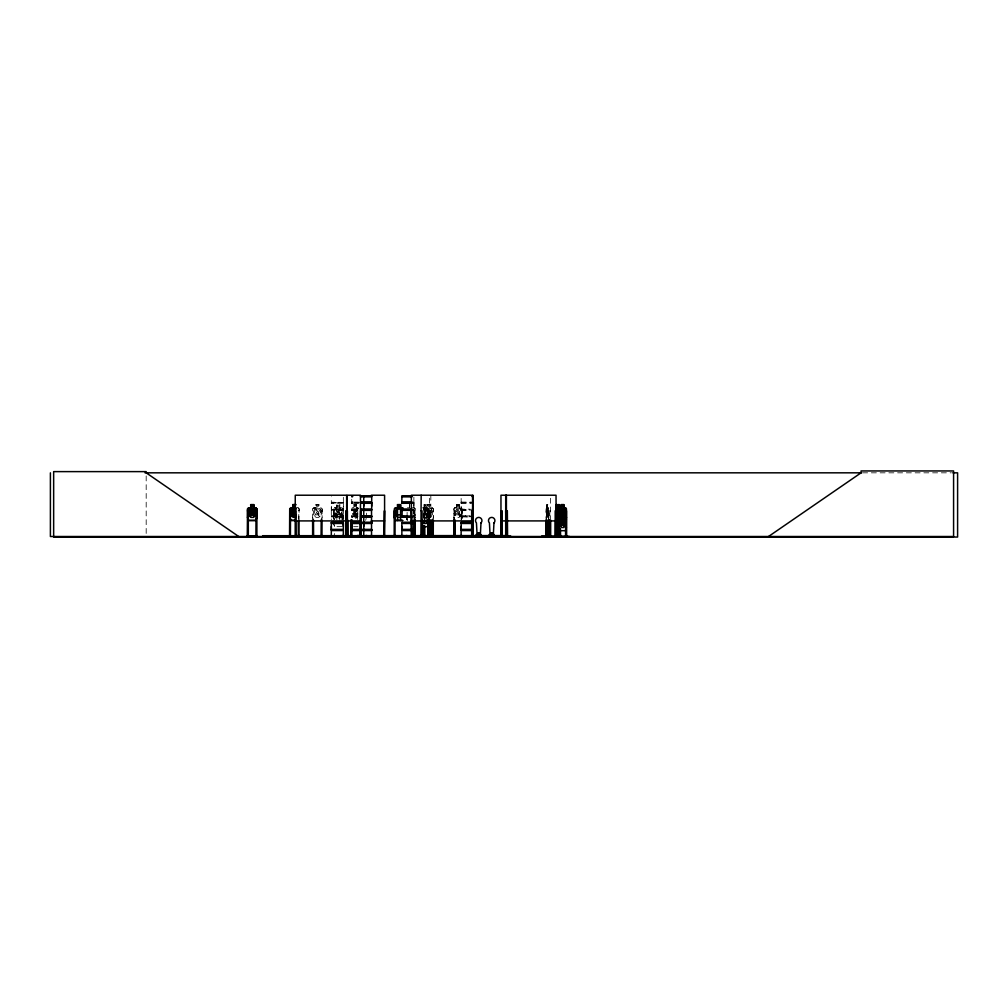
<?xml version="1.0" encoding="UTF-8"?>
<svg xmlns="http://www.w3.org/2000/svg" width="1008" height="1008" viewBox="0 0 1008 1008"><rect width="100%" height="100%" fill="white"/><g stroke="black" fill="none" stroke-linecap="round" stroke-linejoin="round"><path stroke-width="0.75" stroke-dasharray="5 3.75" d="M331.33 506.218L331.33 509.204L331.267 502.916L343.476 502.677L331.241 502.891M343.325 506.218L343.413 502.891M413.872 506.218L414.011 502.614L413.066 502.085M461.147 506.218L461.147 509.204L461.147 496.742M343.375 502.4L331.317 502.186L331.33 496.742M343.325 522.283L343.388 509.519L331.204 509.632L343.337 509.166L343.337 503.269L331.33 503.231M343.337 510.363L331.292 510.111M413.872 522.283L414.023 509.733L413.066 509.166M331.191 509.67L343.4 510.01M548.302 520.418L548.604 517.381M413.885 510.287L413.066 510.363M546.966 507.78L546.046 508.901L546.134 518.377M546.412 507.78L546.399 520.519M365.665 520.393L366.408 517.343M427.846 520.418L428.589 517.369M428.161 519.473L428.665 517.381M461.147 520.418L462.143 517.381M414.527 519.473L415.233 517.381M298.469 519.41L299.187 508.826L298.078 507.704L296.037 507.704M320.998 520.418L322.157 517.381L322.157 508.889L321.048 507.78L318.994 507.78L318.994 504.617L315.844 504.617L315.945 507.881L314.37 508.939L314.37 514.836L315.945 517.369L318.893 517.369L320.481 514.836L320.481 508.939L318.893 507.881L318.893 504.718L315.945 504.718M341.901 520.393L343.048 517.356M432.256 520.418L433.415 517.381L433.415 508.889L432.306 507.78L430.252 507.78L430.252 504.617L427.102 504.617L427.203 507.881L425.615 508.939L425.615 514.836L427.203 517.369L430.151 517.369L431.726 514.836L431.726 508.939L430.151 507.881L430.151 504.718L427.203 504.718M425.313 511.825L426.548 508.901L430.151 508.939L430.151 514.836L427.203 514.836L427.216 508.927L425.792 512.555L427.279 516.31L425.351 513.236L423.41 516.31L424.872 512.543L423.473 508.927L426.283 508.939L426.283 514.836L424.192 514.836L424.192 508.939L425.111 511.938M461.147 519.611L461.135 509.166L470.156 509.166M425.565 518.717L427.001 515.075L425.074 517.973L423.335 515.025M354.186 515.214L355.03 513.236L357.134 516.31L355.522 512.555C359.037 508.586 355.484 507.301 355.156 511.938M355.736 518.717L357.26 515.075L355.207 517.973L353.997 515.189M413.948 502.891L413.154 502.853M413.948 509.972L413.154 509.947M461.047 502.488L471.454 502.488M461.047 509.569L470.194 509.582M338.171 511.925C339.293 507.528 343.325 507.843 338.953 512.543C343.451 517.469 339.394 517.658 338.171 513.059M338.965 518.692C343.249 514.37 339.469 513.412 338.272 517.961C337.05 513.198 333.572 515.012 337.655 518.666M336.395 516.94L338.26 516.94M356.807 516.94L357.903 516.839L353.493 516.94M466.213 516.94L468.077 516.94M331.304 516.6L343.426 516.083M413.973 516.083L413.053 516.298M453.89 518.377L453.877 508.901L454.759 507.78L456.674 507.78M453.94 508.901L454.81 507.78M312.782 508.952L313.727 507.881L320.998 507.881M333.572 515.038L334.58 513.904L336.735 513.904L336.735 510.754L339.898 510.754M333.673 515.075L334.631 514.017L341.901 514.017L342.947 515.063M424.582 519.473L423.94 508.901L424.948 507.78L427.871 507.78L428.665 508.889L428.589 519.296L428.513 508.939L427.808 507.78M424.04 508.952L424.985 507.881M423.083 508.939L424.192 507.881M423.02 515.088L424.154 514.042M336.836 514.017L335.261 515.063L335.261 520.972M343.363 516.298L331.304 516.361M461.11 516.046L470.156 516.6M461.11 516.335L470.156 516.361M338.348 513.286C337.856 516.701 332.854 518.339 337.655 512.518C333.358 507.956 337.277 507.415 338.348 512.001M862.609 472.828L951.376 472.828M353.48 502.085L359.289 502.085M461.135 502.085L471.404 502.085M354.69 502.488L359.314 502.488M413.154 502.488L413.948 502.463M354.69 502.853L359.314 502.853M461.072 502.891L471.454 502.853M353.48 503.269L359.289 503.269M413.066 503.269L413.885 503.269L413.872 509.204M461.147 503.231L471.404 503.269M356.328 504.617L353.833 504.617L353.909 507.881L357.878 507.881L358.772 508.889L357.84 507.78L356.265 507.78L356.328 504.617L356.252 507.881L357.462 508.939L357.462 514.836L356.252 517.369L353.972 517.369M422.667 507.78L424.192 507.78L424.116 504.617L426.434 504.617L427.405 514.836L426.283 517.369L424.192 517.369M456.624 504.617L459.409 504.617L459.409 507.78L461.185 507.78L462.143 508.889L462.218 518.377M547.785 504.617L546.865 504.617L546.462 518.377M353.909 504.718L356.252 504.718M424.192 504.718L426.359 504.718M459.32 504.718L456.712 504.718L456.712 507.881L455.339 508.939L455.339 514.836L456.712 517.369L459.27 517.369L460.631 514.836L460.631 508.939L459.27 507.881L459.358 504.617M546.89 504.718L547.76 504.718M547.029 505.247L547.029 506.306M315.844 507.78L313.69 507.78L312.682 508.901L312.619 518.377M339.898 507.755L341.939 507.755L343.048 508.864L342.947 519.863M352.17 507.78L353.896 507.78M407.408 507.78L409.437 507.78M412.297 507.78L414.212 507.78L415.233 508.889L415.094 518.377M547.684 507.78L548.604 508.889L548.579 518.377M334.631 507.856L341.901 507.856L342.947 508.914M423.007 507.881L432.256 507.881L433.314 508.939L433.314 518.377M454.797 507.881L461.147 507.881L462.055 508.939L462.055 518.377M546.323 507.881L548.302 507.881M415.195 508.889L414.124 507.881M548.503 508.889L548.213 507.78M353.972 508.939L356.252 508.939L356.252 514.836L353.972 514.836M353.48 509.166L357.739 509.166M354.69 509.582L357.739 509.582M413.154 509.582L413.948 509.544M354.69 509.947L357.739 509.947M461.072 509.972L470.194 509.947M353.48 510.363L357.739 510.363M461.135 510.363L470.156 510.363M298.217 510.754L299.086 510.754M424.003 510.766L426.334 510.766M312.619 510.829L313.488 510.829L313.488 518.377M322.056 510.829L321.187 510.829L321.187 518.377M333.509 510.804L334.391 510.804L334.391 519.863M336.836 510.854L339.784 510.854M342.947 510.804L342.077 510.804L342.077 519.863M356.341 510.88L354.022 510.88L354.022 514.042M414.301 510.829L414.301 518.377L414.162 510.829L415.094 510.829M430.832 510.829L431.159 518.553M433.314 510.829L432.445 510.829L432.445 518.377M453.89 510.829L454.81 510.829L454.81 518.377M462.218 510.829L461.299 510.829L461.475 518.377M546.134 510.829L546.676 518.377M549.751 510.829L550.67 510.829M339.898 513.904L341.939 513.904L343.06 515.025M352.296 513.929L354.01 513.929M356.353 513.929L357.979 513.929M426.258 513.929L427.795 513.929L428.589 515.05M352.334 514.042L357.953 514.042M422.869 514.042L427.757 514.042M354.022 515.088L356.278 515.088L356.278 520.985M331.33 515.894L343.325 515.894L331.304 516.058M353.493 515.894L357.739 515.894L353.48 516.058M413.041 515.894L413.872 515.894L413.091 516.058M353.48 516.298L357.739 516.348M353.48 516.562L357.903 516.625M413.091 516.6L413.897 516.6M331.33 516.94L343.325 516.94M413.041 516.94L413.872 516.94M461.147 516.94L470.144 516.94M453.877 517.381L454.784 520.519M546.147 517.381L546.21 519.473M341.977 526.655L334.543 526.655L333.572 523.517M353.682 526.68L358.004 526.68M339.784 514.017L341.372 515.063L341.372 519.498M298.028 507.818L299.086 508.864L299.086 519.826M427.694 514.042L428.438 515.088M353.77 509.04L354.992 511.825M423.247 515.403L424.633 518.692M333.572 517.356L334.228 519.46M333.673 523.492L334.631 526.554M312.682 517.381L313.324 519.473M406.539 517.381L407.434 520.519M454.028 517.369L454.57 519.397M343.35 502.286L343.337 496.39M331.304 510.149L331.33 519.611M546.487 514.836L546.89 517.369L547.659 517.369L547.684 504.617M413.872 502.085L413.885 496.39M550.582 498.242L550.582 519.397M549.839 510.829L549.751 518.553M548.894 518.377L548.894 510.829L548.352 518.377M548.667 510.829L548.667 518.377M546.991 504.718L546.991 507.881M456.674 504.617L456.624 507.78M454.646 510.829L454.646 518.377M454.028 508.952L454.054 518.377M430.832 495.218L430.832 519.397M429.736 518.553L429.736 510.829L429.194 518.553M429.496 498.242L429.496 519.397M428.828 518.377L428.828 510.829L427.972 510.829L427.972 518.377M428.211 510.829L428.211 518.377M427.392 519.511L426.182 510.88L423.877 510.829L423.877 518.377M426.258 520.985L426.258 515.088L424.154 515.088L424.154 520.985M424.746 510.829L424.746 518.377M424.192 504.617L424.267 507.881M414.968 510.829L414.968 518.377M413.683 508.939L413.683 514.836M409.437 504.617L409.487 507.881M409.387 504.617L409.387 507.78M407.232 515.353L407.232 519.889M407.106 512.329L407.106 516.865M406.312 515.353L406.438 519.889M366.484 513.122L366.484 517.343M357.739 510.829L357.739 518.377M357.475 519.511L356.353 510.766L353.934 510.766L353.934 513.929M351.729 499.237L351.729 502.085M339.784 520.972L339.784 515.063L336.836 515.063L336.836 520.972M336.836 504.693L336.836 507.856L335.261 508.914L335.261 514.811L336.836 517.343L339.784 517.343L341.372 514.811L341.372 508.914L339.784 507.856L339.898 504.592L336.735 504.592L336.735 507.755L334.58 507.755L333.572 508.889L333.572 522.106M334.391 533.471L334.391 536.495M333.673 508.927L333.673 519.284M322.056 508.939L322.056 518.377M146.185 475.927L146.185 534.958M548.125 516.184L547.42 513.236C547.256 522.157 544.925 508.221 547.659 508.939L547.659 514.836L546.89 514.836L546.89 508.939L547.407 511.825L548.05 508.876L548.125 516.184M460.454 516.184L459.522 516.197L458.073 513.236C457.178 518.276 453.638 516.348 457.493 512.543C453.865 508.952 457.09 506.999 458.023 511.825C458.917 506.999 462.357 508.939 458.615 512.555L460.454 516.184M320.191 516.184L319.171 516.285L317.432 513.236C316.235 518.011 312.341 517.066 316.764 512.543C312.568 508.914 316.298 507.024 317.381 511.825C318.578 507.276 322.346 508.234 318.062 512.555L320.191 516.184M431.437 516.184L430.366 516.197L428.69 513.236C427.493 518.011 423.599 517.066 428.009 512.543C423.826 508.914 427.556 507.024 428.639 511.825C429.836 507.276 433.604 508.234 429.32 512.555L431.437 516.184M318.364 505.247L316.474 505.247L316.474 506.306L318.364 506.306L318.364 505.247M339.255 505.222L337.365 505.222L337.365 506.281L339.255 506.281L339.255 505.222M355.849 505.247L354.388 505.247L354.388 506.306L355.849 506.306L355.849 505.247M425.905 505.247L424.57 505.247L424.57 506.306L425.905 506.306L425.905 505.247M429.622 505.247L427.732 505.247L427.732 506.306L429.622 506.306L429.622 505.247M458.804 505.247L457.166 505.247L457.166 506.306L458.804 506.306L458.804 505.247M318.893 508.939L315.945 508.939L315.945 514.836L318.893 514.836L318.893 508.939M339.784 508.914L336.836 508.914L336.836 514.811L339.784 514.811L339.784 508.914M459.27 508.939L456.712 508.939L456.712 514.836L459.27 514.836L459.27 508.939M339.255 511.384L337.365 511.384L337.365 512.429L339.255 512.429L339.255 511.384M355.874 511.409L354.425 511.409L354.425 512.455L355.874 512.455L355.874 511.409M425.88 511.409L424.519 511.409L424.519 512.455L425.88 512.455L425.88 511.409M470.144 515.894L461.147 515.894L470.156 516.046"/><path stroke-width="1.5" d="M331.317 529.376L331.317 523.467L343.337 523.467L343.325 529.376L331.317 529.376L331.33 526.428M343.325 526.428L343.325 523.467M363.737 526.428L363.737 523.467L363.737 529.376M363.737 506.218L363.737 503.269L363.737 509.166M371.687 506.218L371.687 503.269L360.738 503.269M413.885 529.376L401.864 529.376L401.877 526.428M472.349 529.376L461.135 529.376L461.147 526.428M435.821 536.017L331.304 536.256L331.317 530.561L343.337 530.561L343.337 536.256M468.279 536.495L477.905 535.979L459.862 535.991L481.144 536.092L480.74 534.416M510.691 536.017L499.502 536.445M557.626 520.418L557.903 517.369L557.651 520.519M478.951 533.32L478.346 533.597L478.989 533.698M541.598 536.029L569.344 536.432M550.91 536.029L549.65 535.576L549.65 536.508L549.751 520.103M342.518 536.495L375.732 536.382M351.805 536.495L352.019 519.889M375.732 536.029L331.33 536.092M351.805 535.576L351.666 536.294M491.791 533.786L491.312 533.597M414.792 536.432L414.83 535.576M557.487 514.836L557.084 517.369L556.315 517.369L555.912 514.836M557.878 507.78L557.424 516.373L556.844 513.236L556.126 516.184L556.328 510.35M557.109 504.617L557.651 536.508L557.978 507.78M421.735 520.708L422.44 526.68L427.82 526.68L428.513 520.708M427.82 526.68L428.589 523.53M565.501 520.519L566.458 517.381L565.564 520.519L559.377 520.519L558.583 517.381L559.503 520.418L565.501 520.418M559.201 509.053L559.213 504.617L558.419 504.617L558.52 527.549L559.327 530.687L565.501 530.687L566.32 527.537M565.501 530.687L566.395 527.549M423.196 522.144L423.889 522.434L424.721 520.38M491.791 533.207L492.043 533.686M347.722 536.445L347.722 520.103M256.889 517.369L255.83 520.418L248.56 520.418L247.615 517.369L247.615 508.952M555.471 536.445L555.559 519.889M456.17 536.445L451.357 536.445L464.751 536.445M456.233 536.029L451.42 536.029M403.88 536.495L403.78 535.576M404.284 536.432L417.161 536.445M555.912 508.939L556.315 507.881M507.163 536.445L507.251 510.829L506.407 510.829M507.566 536.029L507.339 510.829M247.288 536.029L247.502 508.901L248.51 507.78L250.664 507.78M346.702 536.508L346.639 495.218L295.256 495.218L295.193 536.508L295.155 535.576M420.903 536.445L421.168 495.218M427.392 520.985L426.258 523.517L424.154 523.517L423.02 520.985M296.012 508.964L294.412 511.762C293.341 506.948 289.611 508.851 293.794 512.467C289.372 516.991 293.265 517.948 294.462 513.16L295.583 515.138M558.634 508.901L559.402 507.78L558.659 508.952L558.646 536.508M559.39 518.049L558.545 519.12L559.352 517.948L565.475 517.948L566.395 519.057L565.412 517.948M476.091 535.752L475.789 536.495M476.041 536.092L477.653 536.458L477.011 536.495M479.669 536.495L480.274 536.483M479.947 536.495L481.144 536.092M480.551 536.508L480.955 535.752M481.496 536.483L480.854 536.092M488.767 536.495L489.069 535.752M489.674 535.752L489.283 534.416L489.056 536.495M489.712 536.495L490.631 536.458L489.031 536.092L494.5 536.458L492.874 536.508M489.308 536.092L490.342 536.458M494.222 536.458L492.521 536.47L494.122 536.092L494.122 534.416L493.844 536.092M461.11 536.269L461.147 530.561L472.349 530.561M768.524 536.508L861.059 472.828L861.059 470.95L953.581 470.95L953.581 536.508L50.4 536.508L50.4 472.828M397.568 507.881L395.993 508.939L395.993 514.836L397.568 517.369L400.516 517.369L402.104 514.836L402.104 508.939L400.516 507.881M476.078 536.495L476.305 534.416L476.671 535.752M489.938 536.508L493.983 535.979M312.392 536.445L312.518 535.576M145.001 472.828L861.538 472.828M952.875 472.828L957.6 472.828L957.6 537.05L53.651 537.05L53.651 471.618L146.185 471.618L146.185 472.828L238.707 536.508M371.297 495.218L384.59 495.218L384.59 536.508L384.665 535.576M351.716 496.15L352.548 496.138M360.473 496.15L371.713 496.15M401.852 496.15L412.133 496.15M472.336 496.138L473.168 496.15M351.716 496.377L352.523 496.364M360.473 496.377L371.713 496.364L371.687 502.085L360.738 502.085M401.852 496.364L412.133 496.39M472.361 496.377L473.168 496.364M351.742 496.742L352.548 496.73M360.725 496.742L371.687 496.742M401.877 496.742L412.121 496.742M472.324 496.742L473.143 496.742M351.729 502.085L352.535 502.085M412.121 502.085L401.864 502.085L401.864 496.39M472.349 502.085L473.155 502.085M351.641 502.488L352.46 502.488M360.776 502.488L363.825 502.488M364.115 502.488L371.788 502.488M401.776 502.488L412.184 502.488M472.424 502.488L473.243 502.488M351.641 502.853L352.46 502.853M360.776 502.853L363.825 502.853M364.115 502.853L371.788 502.853M401.776 502.853L412.184 502.853M472.424 502.853L473.243 502.853M351.729 503.269L352.535 503.269M401.864 503.269L412.121 503.269M472.349 503.269L473.155 503.269M296.037 504.554L292.874 504.554L292.874 507.704M557.21 504.617L556.29 504.617L556.416 507.881M250.778 504.718L253.726 504.718L253.726 507.881L255.301 508.939L255.301 514.836L253.726 517.369L250.778 517.369L249.19 514.836L249.19 508.939L250.778 507.881L250.664 504.617L253.827 504.617L253.827 507.78L255.868 507.78L256.99 508.889L256.99 517.381L255.906 520.519L248.485 520.519L247.502 517.381M397.568 504.718L400.516 504.718L400.579 520.519M556.315 504.718L557.185 504.718M559.289 504.718L558.445 504.718L558.041 508.939L557.638 507.78M558.571 505.247L558.571 506.306M295.924 507.818L290.72 507.704L289.712 508.838L289.548 536.445M397.568 507.78L395.312 507.78L394.304 508.901L394.304 517.381L395.275 520.519L402.759 520.519M400.579 507.767L402.721 507.767M555.736 507.78L556.391 507.78M557.109 507.78L558.52 507.78M559.591 508.939L559.175 507.767L561.242 507.78L561.191 504.617L563.85 504.617L563.85 507.78L565.538 507.78M248.56 507.881L255.83 507.881L256.889 508.939L256.889 536.508M395.363 507.881L402.721 507.906M555.849 507.881L565.501 507.881M295.924 508.864L292.975 508.864L292.975 514.773L295.924 514.773M557.714 508.901L556.832 511.825L556.164 509.254M566.395 508.889L566.37 536.508M397.568 508.939L400.516 508.939M558.419 508.939L559.188 508.939M351.729 509.166L352.535 509.166M360.738 509.166L371.7 509.166L371.7 503.269M401.864 509.166L412.121 509.166M472.349 509.166L473.155 509.166M351.641 509.582L352.46 509.582M360.776 509.582L363.825 509.582M364.115 509.582L371.788 509.582M401.776 509.582L412.184 509.582M472.424 509.582L473.243 509.582M351.641 509.947L352.46 509.947M360.776 509.947L363.825 509.947M364.115 509.947L371.788 509.947M401.776 509.947L412.184 509.947M472.424 509.947L473.243 509.947M351.729 510.363L352.535 510.363M360.738 510.363L371.7 510.363M401.864 510.363L412.121 510.363M472.349 510.363L473.155 510.363M289.649 510.754L290.518 510.754L290.417 536.445M247.451 510.829L248.321 510.829L248.321 536.508L248.422 535.576L247.351 535.576M256.889 510.829L256.019 510.829L255.919 536.508M295.256 510.829L296.125 510.829L296.226 536.508M346.639 510.829L345.769 510.829L345.668 536.508M384.59 510.829L384.149 536.508M411.327 510.829L411.907 536.508M421.168 510.829L422.037 510.829L422.163 536.508M472.55 510.829L471.668 510.829L471.668 536.508M472.916 510.829L473.193 536.458M505.701 510.829L506.029 536.508M556.126 510.829L555.194 510.829L555.194 536.508M558.596 510.829L559.503 510.829L559.503 518.377M561.091 514.786L563.774 514.786L563.774 517.948M397.568 514.836L400.516 514.836M558.445 514.836L559.188 514.836M561.179 514.886L563.711 514.836M351.742 515.894L352.548 516.298M360.725 515.894L371.687 515.894L360.738 516.058M401.877 515.894L412.133 516.361M360.725 516.298L371.713 516.298M351.716 516.562L352.523 516.6M360.738 516.575L371.713 516.562M401.852 516.562L412.133 516.575M351.742 516.94L352.548 516.953M360.725 516.94L371.687 516.94M401.877 516.94L412.121 516.94M295.924 517.293L292.975 517.293L291.4 514.773L291.4 508.864L292.975 507.818L292.975 504.655M559.188 517.369L558.445 517.369L558.041 514.836M402.633 520.418L395.363 520.418L394.405 517.369M555.748 520.418L557.726 520.418M555.723 520.519L558.445 520.519M295.256 520.909L346.639 520.909M347.168 520.909L360.461 520.909M371.297 520.909L384.59 520.909M411.327 520.909L472.55 520.909M500.963 520.909L556.038 520.909M331.317 522.283L343.337 522.283M351.729 522.283L371.7 522.283M401.864 522.283L413.885 522.283M461.135 522.283L472.349 522.283M331.229 522.698L343.413 522.698M351.641 522.698L363.825 522.698M364.115 522.698L371.788 522.698M401.776 522.698L413.973 522.698M461.059 522.698L472.424 522.698M331.229 523.064L343.413 523.064M351.641 523.064L363.825 523.064M364.115 523.064L371.788 523.064M401.776 523.064L413.973 523.064M461.059 523.064L472.424 523.064M351.59 520.708L351.527 523.53L371.7 523.467M413.885 523.467L401.864 523.467L401.864 529.376M421.735 523.53L422.516 526.68M472.349 523.467L461.135 523.467L461.135 529.376M351.729 529.376L371.7 529.376M331.229 529.78L343.413 529.78M351.641 529.78L363.825 529.78M364.115 529.78L371.788 529.78M401.776 529.78L413.973 529.78M461.059 529.78L472.424 529.78M331.229 530.145L343.413 530.145M351.641 530.145L363.825 530.145M364.115 530.145L371.788 530.145M401.776 530.145L413.973 530.145M461.059 530.145L472.424 530.145M351.729 530.561L371.7 530.561M413.885 530.561L401.864 530.561L401.864 536.256M289.548 535.513L290.619 535.513L290.619 536.445M255.919 535.576L256.99 535.576L257.065 536.432M507.427 535.576L262.672 535.714L262.672 536.508M546.059 535.576L546.752 535.576M548.276 535.576L548.969 535.576M557.6 535.576L558.394 536.508M558.508 535.576L559.591 535.576L559.579 536.508M559.818 535.576L560.511 535.576M565.564 535.576L566.647 535.576M248.422 535.84L255.919 535.84M313.589 535.84L321.086 535.84M395.212 535.84L402.709 535.84M401.877 536.092L417.098 536.029M433.541 536.445L433.415 535.576M347.256 536.445L347.168 495.218L360.461 495.218L360.461 536.508L360.562 510.829M557.928 536.445L557.626 507.881M554.98 536.432L555.106 535.576L556.227 535.576L556.227 536.508M549.927 536.445L549.952 535.576M432.205 535.979L432.445 519.889M432.533 536.445L432.545 535.576M565.475 507.78L566.458 508.889M425.515 520.38L426.359 522.434L427.014 522.144M289.712 517.318L290.682 520.456L295.142 520.456L290.758 520.355L289.813 517.293L289.813 508.876M558.608 527.537L559.39 530.586M560.032 509.015L559.742 507.906M352.397 526.579L351.679 520.708M351.527 523.53L352.334 526.68M433.251 536.458L433.314 519.889M557.966 520.519L557.638 517.369L557.865 520.519M566.509 536.508L566.559 510.829L565.652 510.829L565.576 536.508M566.257 519.107L566.257 527.537M566.231 535.576L566.257 536.508M565.979 535.576L565.954 536.508M565.841 510.829L565.841 518.377M565.841 528.961L565.765 536.508M561.267 514.836L561.267 508.939L563.711 508.939L563.686 518.049L564.997 519.107L564.997 525.004L563.686 527.537L561.229 527.537L559.919 525.004L559.919 519.107L561.229 518.049L561.141 514.786M560.435 528.961L560.511 536.508M560.209 528.961L560.347 536.508L560.12 528.961M559.894 528.961L559.868 536.508M559.503 528.961L559.39 536.508M559.314 510.829L559.201 536.508M558.785 510.829L558.923 536.508M558.218 519.889L558.243 536.508M556.139 536.508L556.038 495.218L500.963 495.218L500.963 536.508L501.052 510.829L501.883 510.829L501.896 536.508M550.67 520.103L550.67 536.508M550.481 535.576L550.469 536.508M548.894 519.889L548.969 536.508M548.667 519.889L548.793 536.508M548.579 519.889L548.642 536.508M548.352 519.889L548.327 536.508M546.676 519.889L546.701 536.508M546.361 519.889L546.386 536.508M546.235 535.576L546.286 536.508M546.134 519.889L546.109 536.508M506.495 510.829L506.621 536.508M506.407 495.218L506.407 536.508M505.89 535.714L505.89 536.508M505.701 495.218L505.701 536.508M505.6 535.576L505.6 536.508M504.013 535.714L504.013 536.508M501.795 510.829L501.82 536.508M493.933 535.752L493.983 536.508M492.446 535.752L492.446 532.942L490.972 532.942L490.972 535.752M487.721 536.508L483.714 536.508M480.766 534.416L480.74 535.752M479.468 535.752L479.468 532.942L477.994 532.942L478.006 535.752M473.634 535.714L473.634 536.508M473.357 535.576L473.306 536.508M472.928 495.218L472.916 536.508M472.828 535.576L472.676 536.508L472.55 495.218L411.327 495.218L411.327 536.508M471.58 535.576L471.58 536.508M462.218 536.508L461.916 535.576M461.576 535.576L461.601 536.508M461.336 535.576L461.387 536.508M454.81 519.889L454.898 536.508M454.646 519.889L454.721 536.508M454.532 535.576L454.507 536.508M454.167 535.576L454.192 536.508M454.054 519.889L453.953 536.508L453.89 519.889M431.273 535.576L431.273 536.508L431.172 520.103M430.832 520.103L430.832 536.508M429.736 520.103L429.736 536.508M429.421 520.103L429.395 536.508M429.194 520.103L429.194 536.508L429.156 535.576M428.828 519.889L428.828 536.508M428.589 519.889L428.665 536.508M428.488 535.576L428.45 536.508M428.211 519.889L428.135 536.508M427.972 519.889L427.909 536.508M424.847 535.576L424.847 536.508L424.746 525.937M423.977 535.576L423.977 536.508M423.877 525.937L423.776 536.508M422.768 525.937L422.843 536.508M422.541 519.889L422.604 536.508M422.428 535.576L422.39 536.508M421.924 519.889L421.924 536.508M421.268 535.576L421.268 536.508M420.853 535.576L420.966 536.382M415.094 519.889L415.094 536.508M414.968 519.889L415.044 536.508M414.301 536.508L414.301 519.889L414.074 536.508M411.566 510.829L411.667 536.508M411.289 535.576L411.289 536.508M407.333 535.84L407.333 536.508M407.194 536.508L407.182 535.576L406.993 536.508M406.552 535.576L406.577 536.508M406.35 535.576L406.375 536.508M406.211 535.576L406.211 536.508M403.578 535.576L403.754 536.508M402.809 535.576L402.709 536.508M400.68 507.906L400.63 504.617L397.467 504.617L397.568 520.519M395.212 535.576L395.212 536.508M395.023 536.508L395.111 510.829L394.241 510.829L394.178 536.508M394.342 535.576L394.342 536.508M384.363 510.829L384.338 536.508M384.01 535.576L384.01 536.508M371.524 510.829L371.549 536.508M371.272 535.576L371.234 536.508M371.083 535.576L371.133 536.508M370.944 535.576L370.906 536.508M366.811 535.55L366.811 536.495M366.698 535.55L366.736 536.495M366.572 535.55L366.043 536.495M365.879 535.55L365.803 536.495M363.749 496.39L363.737 502.085M363.737 510.363L363.749 516.046M363.749 516.6L363.737 522.283M363.737 530.561L363.749 536.256M360.788 536.508L360.788 510.829L360.209 536.508M360.02 535.55L359.944 536.495L359.78 535.55M358.621 535.576L358.609 536.508L358.407 535.576M358.268 535.576L358.294 536.508M358.092 535.576L358.054 536.508M357.853 535.576L357.865 536.508M357.752 535.576L357.651 536.508M357.538 535.576L357.538 536.382M352.094 535.576L352.094 536.508M351.666 535.576L351.49 536.508M351.351 519.889L351.275 536.508M351.137 519.889L351.061 536.508M347.495 520.103L347.571 536.508M347.395 510.829L347.42 536.508M346.538 535.576L346.538 536.508M345.87 535.576L345.87 536.508M343.048 535.55L343.048 536.495M342.846 535.55L342.657 536.508M342.178 535.55L342.178 536.495M341.977 536.495L341.977 535.828L334.48 535.828L334.48 536.495M334.291 535.55L334.291 536.495M333.61 536.495L333.61 535.55L333.421 536.495M322.157 535.576L322.157 536.508M322.056 519.889L321.955 536.508M321.287 535.576L321.287 536.508M321.187 519.889L321.086 536.508M313.488 519.889L313.589 536.508M313.387 535.576L313.387 536.508M312.619 519.889L312.619 536.508M310.741 535.714L310.741 536.508M309.91 535.714L309.91 536.508M309.078 535.714L309.078 536.508M299.187 536.445L299.187 535.513L298.116 535.513L298.116 536.445M299.086 521.338L298.985 536.445M298.217 521.338L298.318 536.445M296.44 535.714L296.44 536.508M289.75 535.513L289.75 536.445M264.335 535.714L264.335 536.508M247.552 535.576L247.552 536.508M480.992 522.9L480.325 535.273L477.112 535.273L476.444 522.9A3.213 3.213 0 0 1 476.444 518.351A3.213 3.213 0 0 1 480.992 518.351A3.213 3.213 0 0 1 480.992 522.9M493.97 522.9L493.303 535.273L490.09 535.273L489.422 522.9A3.213 3.213 0 0 1 489.422 518.351A3.213 3.213 0 0 1 493.97 518.351A3.213 3.213 0 0 1 493.97 522.9M564.858 516.184L564.014 516.285L562.577 513.236L561.166 516.285L560.284 516.184L562.023 512.543L560.398 508.927L562.54 511.825C563.384 506.999 566.672 508.952 563.107 512.555L564.858 516.184M564.682 526.352L563.787 526.365L562.388 523.404C561.532 528.457 558.142 526.516 561.834 522.711L560.183 519.095L562.351 521.993C563.207 517.167 566.509 519.12 562.918 522.724L564.682 526.352M255.011 516.184L253.94 516.197L252.265 513.236C251.068 518.011 247.162 517.066 251.584 512.543C247.401 508.914 251.131 507.024 252.214 511.825C253.399 507.276 257.179 508.234 252.895 512.555L255.011 516.184M555.824 536.382L555.786 519.889L555.811 536.432M565.009 514.836L563.711 517.369L561.267 517.369L559.969 514.836L559.969 508.939L561.267 507.881L561.267 504.718L563.762 504.718L563.711 507.881L565.009 508.939L565.009 514.836M253.197 505.247L251.294 505.247L251.294 506.306L253.197 506.306L253.197 505.247M295.394 505.184L293.504 505.184L293.504 506.23L295.394 506.23L295.394 505.184M400 505.247L398.097 505.247L398.097 506.306L400 506.306L400 505.247M556.945 505.247L556.454 506.306L556.945 505.247M563.27 505.247L561.708 505.247L561.708 506.306L563.27 506.306L563.27 505.247M253.726 508.939L250.778 508.939L250.778 514.836L253.726 514.836L253.726 508.939M557.084 508.939L556.315 508.939L556.315 514.836L557.084 514.836L557.084 508.939M563.245 515.416L561.67 515.416L561.67 516.474L563.245 516.474L563.245 515.416M563.686 519.107L561.229 519.107L561.229 525.004L563.686 525.004L563.686 519.107M389.113 535.979L379.814 536.508L389.126 536.017"/></g></svg>
